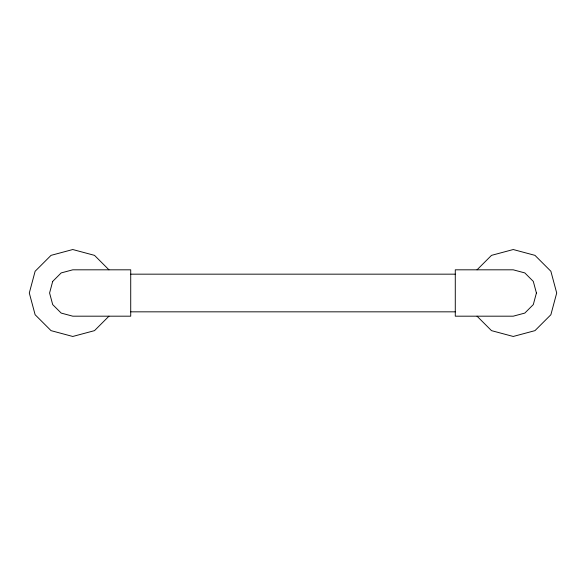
<?xml version="1.0" encoding="UTF-8"?>
<svg xmlns="http://www.w3.org/2000/svg" width="586" height="586" viewBox="0 0 586 586"><rect width="100%" height="100%" fill="white"/><g stroke="black" fill="none" stroke-linecap="round" stroke-linejoin="round"><path stroke-width="0.88" d="M108.959 316.184L94.5 330.643L72.767 336.467L51.033 330.643L35.123 314.733L29.3 293L35.123 271.267L51.033 255.357L72.767 249.533L94.5 255.357L108.959 269.816M477.041 269.816L491.5 255.357L513.233 249.533L534.967 255.357L550.877 271.267L556.7 293L550.877 314.733L534.967 330.643L513.233 336.467L491.5 330.643L477.041 316.184M130.722 274.167L455.278 274.167M130.722 311.833L455.278 311.833M52.689 281.412L49.583 293L52.689 304.588L61.178 313.078L72.767 316.184L130.722 316.184L130.722 269.816L72.767 269.816L61.178 272.922L52.689 281.412M536.417 293L533.311 304.588L524.822 313.078L513.233 316.184L455.278 316.184L455.278 269.816L513.233 269.816L524.822 272.922L533.311 281.412L536.417 293"/></g></svg>
